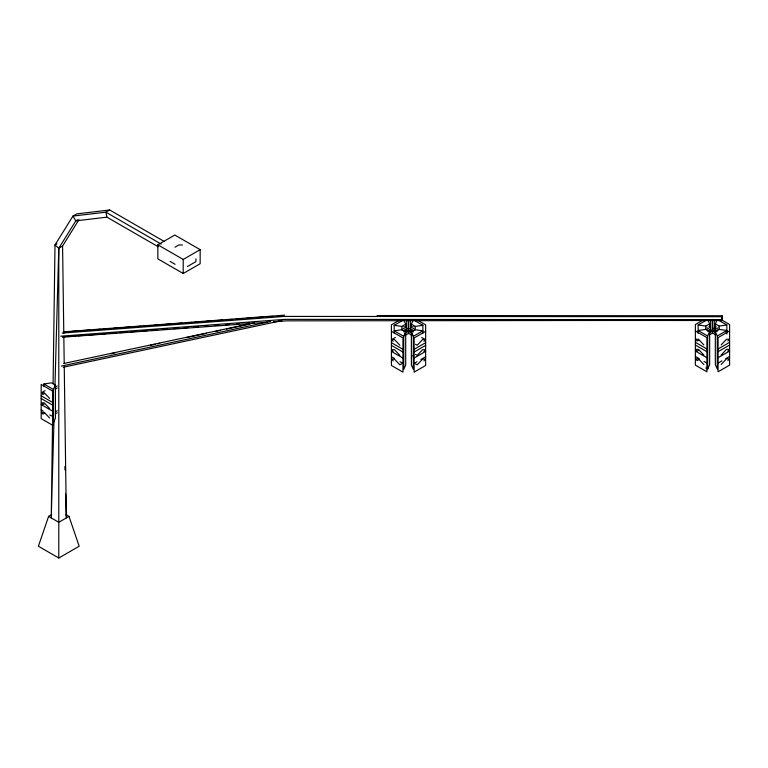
<?xml version="1.0" encoding="UTF-8"?>
<svg xmlns="http://www.w3.org/2000/svg" width="768" height="768" viewBox="0 0 768 768"><rect width="100%" height="100%" fill="white"/><g stroke="black" fill="none" stroke-linecap="round" stroke-linejoin="round"><path stroke-width="1.15" d="M58.79 558.019L58.79 522.288L68.986 516.403L79.181 546.24L58.79 558.019L38.4 546.24L48.595 516.403L51.658 514.637M58.79 521.03L58.79 248.237L75.802 220.858L77.693 219.763M273.389 321.811L286.56 320.851L721.949 320.314L721.949 315.946M457.862 320.352L721.824 320.525L721.91 316.704L721.872 315.763L377.078 315.542M52.522 424.493L51.235 517.843L53.981 420.787M53.088 383.798L54.998 244.963L72.941 216.086L76.733 213.898L109.68 209.981L163.978 241.334M54.95 386.035L58.79 248.237L54.998 244.963L56.899 243.869M55.43 385.085L55.43 418.118L53.472 422.534L53.472 389.501L55.43 385.085L51.562 382.858L43.92 383.99L43.92 386.352M403.738 336.346L405.696 331.939L401.827 329.702L394.186 330.835L403.738 336.346L403.738 369.379L405.696 364.973L405.696 331.939M411.379 327.734L411.379 324.192L412.944 320.669M411.379 357.226L412.157 355.459M707.683 336.019L709.651 331.603L705.782 329.376L698.141 330.509L707.683 336.019L707.683 369.043L705.782 367.949M715.325 328.579L715.325 323.866L717.293 319.45M707.683 369.043L709.651 364.637L709.651 331.603M58.79 248.237L62.582 246.048L78.96 219.686M423.926 341.376L425.261 339.542L421.699 337.488M423.926 351.485L425.261 349.651L422.554 349.709L417.187 355.382L415.517 354.413M423.926 360.96L425.261 359.126L422.554 359.184L417.187 364.858L415.517 363.888M727.882 341.04L729.216 339.206L726.509 339.264L721.142 344.928M727.882 351.158L729.216 349.315L726.509 349.373L721.142 355.046M727.882 360.634L729.216 358.79L726.509 358.848L721.142 364.522M726.182 332.198L727.882 331.056L726.211 332.016M109.68 209.981L105.888 212.17L72.941 216.086L75.802 220.858L106.944 217.162L158.141 246.72M157.853 244.819L174.806 235.027L200.16 249.667L200.16 263.712L183.206 273.504L157.853 258.864L157.853 244.819L183.206 259.45L200.16 249.667M174.998 247.2L178.934 244.925L182.486 245.021M187.44 266.525L195.917 261.629L195.917 258.835M44.554 393.562L42.883 394.522L41.549 392.688L45.101 390.634M55.325 387.043L57.216 385.958M55.325 389.088L57.216 388.003M44.554 403.68L42.883 404.64L41.549 402.806L44.246 402.864L49.622 408.528M44.554 413.155L42.883 414.115L41.549 412.282L44.246 412.339L49.622 418.003M55.325 411.821L57.216 410.726M55.325 413.866L57.216 412.781M399.101 320.4L391.421 324.835L391.421 365.482L402.941 372.134L402.941 337.949L391.421 331.296M394.186 333.197L394.186 325.296L401.827 320.89M394.186 325.296L401.827 326.429L405.696 324.192L404.131 320.669M403.93 331.968L406.762 330.336M409.478 328.762L413.251 326.582M393.149 341.376L391.814 339.542L395.366 337.488M404.765 333.533L414.086 328.157M404.765 335.587L408.538 333.408L412.31 335.587M412.195 331.296L414.086 330.202M411.379 331.939L415.238 329.702L422.88 330.835L413.338 336.346L413.338 369.379L411.379 364.973L411.379 331.939L413.338 336.346M425.645 331.296L414.134 337.949L414.134 372.134L425.645 365.482L425.645 324.835L417.974 320.4M414.134 349.315L425.645 342.672M414.134 352.032L425.645 345.379M401.549 363.888L399.888 364.858L394.512 359.184L391.814 359.126L393.149 360.96M414.134 358.051L425.645 351.398M414.134 363.398L417.014 361.738M420.845 359.52L425.645 356.755M703.056 320.074L695.376 324.499L695.376 365.146L706.896 371.798L706.896 337.613L695.376 330.96M698.141 333.216L698.141 324.96L706.733 320.006M698.141 324.96L705.782 326.093L709.651 323.866L707.683 319.45M707.885 331.632L710.717 330M713.434 328.435L716.266 326.803M709.661 332.659L718.032 327.821M698.765 340.08L697.104 341.04L695.77 339.206L698.467 339.264L703.843 344.928M709.661 334.704L712.493 333.072L715.315 334.704M715.21 331.507L718.032 329.866M715.325 331.603L719.194 329.376L726.835 330.509L717.293 336.019L717.293 369.043L715.325 364.637L715.325 331.603L717.293 336.019M729.6 330.96L718.08 337.613L718.08 371.798L729.6 365.146L729.6 324.499L721.92 320.074M698.765 350.189L697.104 351.158L695.77 349.315L698.467 349.373L703.843 355.046M698.765 359.664L697.104 360.634L695.77 358.79L698.467 358.848L703.843 364.522M718.08 348.989L729.6 342.336M718.08 351.696L729.6 345.043M718.08 357.715L729.6 351.062M718.08 363.072L721.92 360.854M725.76 358.637L729.6 356.419M63.84 363.466L254.39 322.829M110.669 353.77L115.344 352.771M150.413 345.293L155.088 344.294M157.43 343.795L159.773 343.296M186.653 337.555L206.534 333.322M215.885 331.325L220.56 330.326M226.406 329.078L249.782 324.096M61.392 366.067L270.653 321.437M63.283 367.238L281.894 320.611M411.379 324.192L415.238 326.429L422.88 325.296L422.88 333.197M715.325 323.866L719.194 326.093L726.835 324.96L726.835 334.042M63.379 331.853L284.582 315.149M63.725 332.054L69.696 331.603M72.086 331.421L80.448 330.797M82.838 330.614L90.01 330.077M93.59 329.808L100.762 329.27M103.152 329.098L110.314 328.56M113.904 328.291L121.066 327.754M123.456 327.571L130.627 327.034M134.208 326.765L141.379 326.227M143.77 326.054L150.931 325.517M154.522 325.248L161.693 324.71M165.274 324.442L171.245 323.99M174.826 323.722L181.997 323.184M185.587 322.915L191.558 322.464M195.139 322.195L202.31 321.658M205.891 321.389L211.862 320.947M215.453 320.678L222.614 320.141M226.205 319.872L232.176 319.421M236.957 319.066L242.928 318.614M246.509 318.346L252.49 317.894M257.261 317.539L263.242 317.088M266.822 316.819L272.794 316.378M277.574 316.013L283.546 315.571M62.218 333.091L284.592 316.416L721.91 316.704M60.701 336.182L285.034 319.363M62.736 336.941L65.117 336.758M67.507 336.586L75.84 335.962M78.221 335.779L85.363 335.242M88.944 334.973L96.086 334.435M99.658 334.176L105.61 333.725M110.381 333.37L116.333 332.918M119.904 332.65L127.046 332.122M130.627 331.853L136.579 331.402M141.341 331.046L147.293 330.605M152.064 330.24L156.826 329.885M162.778 329.443L167.539 329.078M173.501 328.637L178.262 328.282M184.214 327.83L187.786 327.562M193.738 327.12L198.509 326.765M204.461 326.314L208.032 326.045M215.174 325.507L218.755 325.238M225.898 324.71L229.469 324.442M236.611 323.904L239.002 323.722M247.334 323.098L249.715 322.925M278.294 320.774L280.685 320.602M62.765 337.162L267.408 322.253M425.261 339.542L422.554 339.6L417.187 345.264L415.517 344.304M285.466 319.363L721.882 319.642M391.814 339.542L394.512 339.6L399.888 345.264M41.549 392.688L44.246 392.746L49.622 398.419M718.243 320.006L726.835 324.96M708.72 326.803L710.602 327.888M714.259 330L717.091 331.632M706.944 327.821L715.315 332.659M706.003 329.328L709.776 331.507M695.376 342.336L706.896 348.989M695.376 345.043L706.896 351.696M695.376 351.062L706.896 357.715M695.376 356.419L699.216 358.637M704.016 361.402L706.896 363.072M415.248 320.89L422.88 325.296M403.824 326.582L407.597 328.762M410.314 330.336L413.136 331.968M402.989 328.157L412.31 333.533M402.989 330.202L404.88 331.296M391.421 342.672L402.941 349.315M391.421 345.379L402.941 352.032M391.421 351.398L402.941 358.051M391.421 356.755L394.301 358.416M400.061 361.738L402.941 363.398M161.213 244.109L105.888 212.17L106.944 217.162M170.102 261.418L175.085 264.288M43.92 383.99L53.472 389.501M41.165 395.818L52.675 402.47M41.165 398.525L52.675 405.178M41.165 404.554L52.675 411.197M41.165 409.901L43.075 411.014M49.795 414.893L52.675 416.554M65.923 514.637L68.986 516.403M48.595 516.403L58.79 522.288M399.888 355.382L394.512 349.709L391.814 349.651L393.149 351.485M64.906 466.416L65.002 470.006M65.654 493.93L66.278 516.653M62.582 246.048L63.792 333.456M63.84 337.046L64.205 363.389M64.253 366.979L66.346 517.843M721.824 320.525L721.872 315.763L721.949 316.79M721.949 317.405L721.949 320.314M719.194 326.093L719.194 329.635M714.259 319.488L714.259 330.902M712.493 319.363L712.493 333.072M710.717 319.488L710.717 330.902M709.651 323.866L709.651 327.398M705.782 326.093L705.782 329.635M415.238 326.429L415.238 329.962M410.314 320.957L410.314 331.238M408.538 319.699L408.538 333.408M406.762 320.957L406.762 331.238M405.696 324.192L405.696 327.734M401.827 326.429L401.827 329.962M183.206 259.45L183.206 273.504M52.675 391.094L41.165 384.451L41.165 418.627L52.675 425.28L52.675 391.094"/></g></svg>
